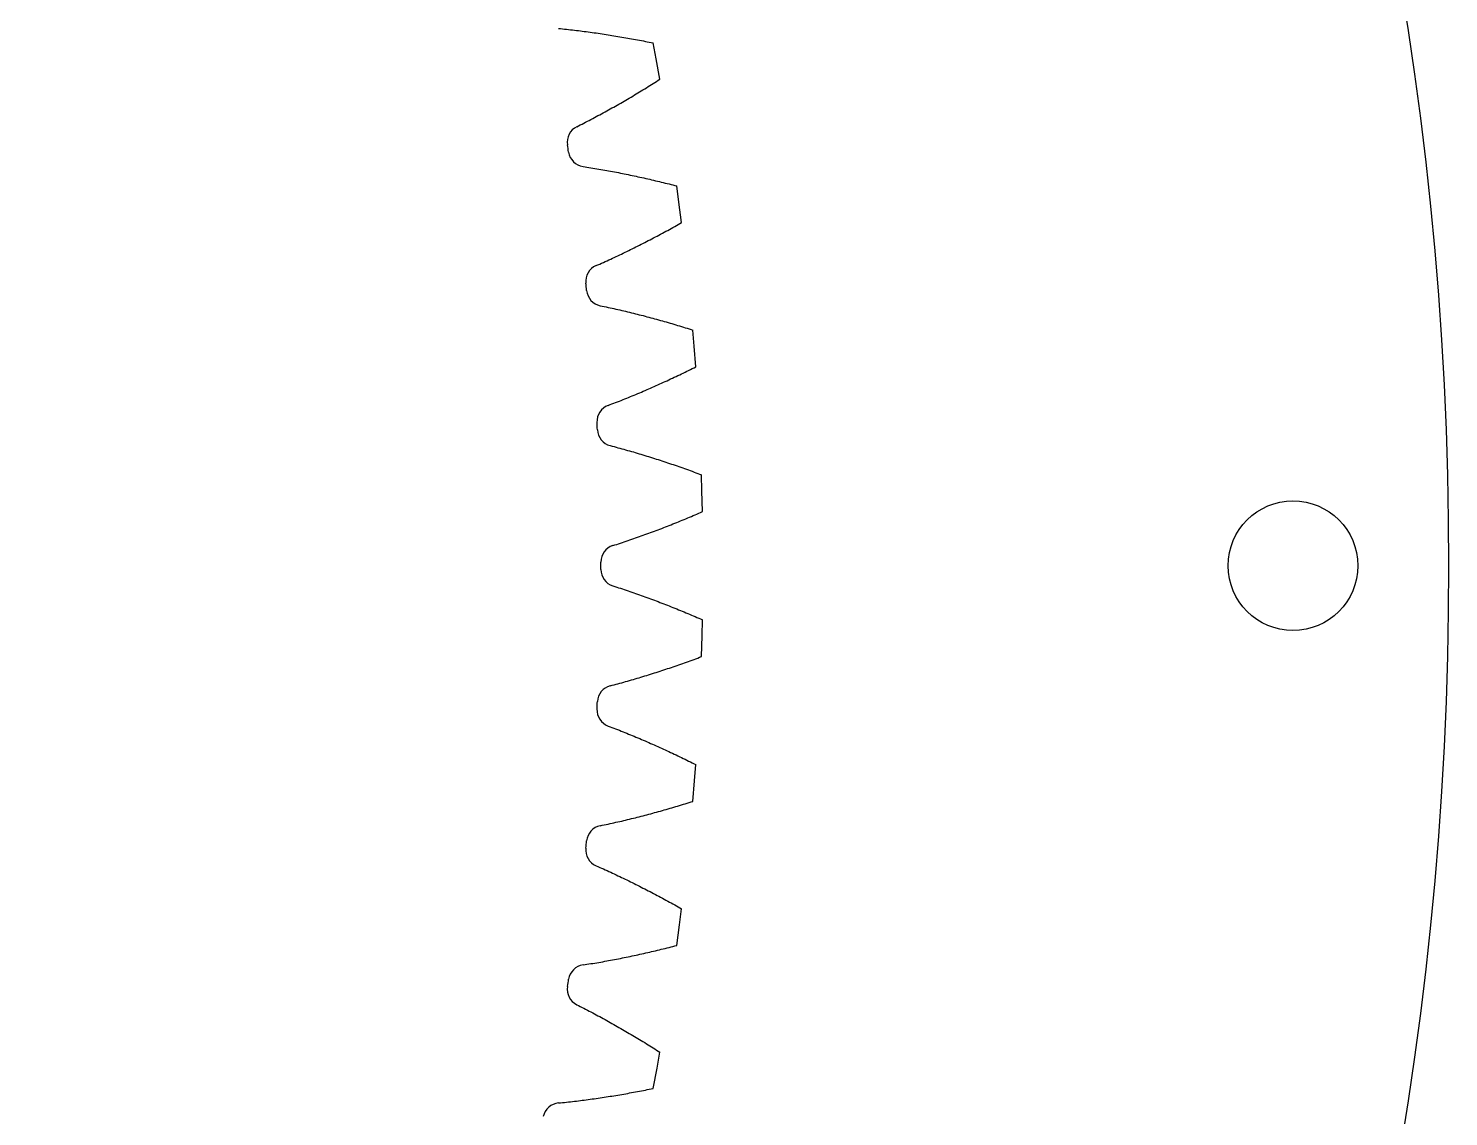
# Model space of a CAD drawing. Header units: inches. Extents: x -337 to 409, y -412 to 336.
# Drawn here: x -121.1 to -66.3, y 179.6 to 221.5 of the extents above; entities that cross this region are included whole.
import ezdxf

# ---------------------------------------------------------------- set-up
doc = ezdxf.new("R2010")
doc.units = ezdxf.units.IN
doc.header["$MEASUREMENT"] = 0

msp = doc.modelspace()

# ---------------------------------------------------------------- linework, layer by layer
at = {"color": 7, "linetype": 'Continuous'}
for p, q in [((-100.656, 221.523), (-100.58, 221.515)), ((-100.58, 221.515), (-100.503, 221.507)), ((-100.503, 221.507), (-100.427, 221.499)), ((-100.427, 221.499), (-100.35, 221.491)), ((-100.35, 221.491), (-100.274, 221.483)), ((-100.274, 221.483), (-100.197, 221.474)), ((-100.197, 221.474), (-100.121, 221.465)), ((-100.121, 221.465), (-100.044, 221.457)), ((-100.044, 221.457), (-99.968, 221.447)), ((-99.968, 221.447), (-99.891, 221.438)), ((-99.891, 221.438), (-99.815, 221.429)), ((-99.815, 221.429), (-99.739, 221.419)), ((-99.739, 221.419), (-99.662, 221.409)), ((-99.662, 221.409), (-99.586, 221.399)), ((-99.586, 221.399), (-99.51, 221.389)), ((-99.51, 221.389), (-99.434, 221.379)), ((-99.434, 221.379), (-99.357, 221.368)), ((-99.357, 221.368), (-99.281, 221.357)), ((-99.281, 221.357), (-99.205, 221.347)), ((-99.205, 221.347), (-99.129, 221.335)), ((-99.129, 221.335), (-99.053, 221.324)), ((-99.053, 221.324), (-98.977, 221.313)), ((-98.977, 221.313), (-98.9, 221.301)), ((-98.9, 221.301), (-98.824, 221.29)), ((-98.824, 221.29), (-98.748, 221.278)), ((-98.748, 221.278), (-98.672, 221.266)), ((-98.672, 221.266), (-98.596, 221.254)), ((-98.596, 221.254), (-98.52, 221.241)), ((-98.52, 221.241), (-98.444, 221.229)), ((-98.444, 221.229), (-98.368, 221.216)), ((-98.368, 221.216), (-98.293, 221.203)), ((-98.293, 221.203), (-98.217, 221.19)), ((-98.217, 221.19), (-98.141, 221.177)), ((-98.141, 221.177), (-98.065, 221.164)), ((-98.065, 221.164), (-97.989, 221.151)), ((-97.989, 221.151), (-97.914, 221.137)), ((-97.914, 221.137), (-97.838, 221.123)), ((-97.838, 221.123), (-97.762, 221.109)), ((-97.762, 221.109), (-97.686, 221.095)), ((-97.686, 221.095), (-97.611, 221.081)), ((-97.611, 221.081), (-97.535, 221.067)), ((-97.535, 221.067), (-97.46, 221.053)), ((-97.46, 221.053), (-97.384, 221.038)), ((-97.384, 221.038), (-97.309, 221.023)), ((-97.309, 221.023), (-97.233, 221.008)), ((-97.233, 221.008), (-97.158, 220.993)), ((-97.158, 220.993), (-97.082, 220.978)), ((-97.082, 220.978), (-97.007, 220.963)), ((-97.597, 219.036), (-97.532, 219.076)), ((-97.532, 219.076), (-97.466, 219.116)), ((-97.466, 219.116), (-97.4, 219.156)), ((-97.4, 219.156), (-97.335, 219.196)), ((-97.335, 219.196), (-97.269, 219.236)), ((-97.269, 219.236), (-97.204, 219.277)), ((-97.204, 219.277), (-97.138, 219.317)), ((-97.138, 219.317), (-97.073, 219.358)), ((-97.073, 219.358), (-97.008, 219.399)), ((-97.008, 219.399), (-96.942, 219.44)), ((-96.942, 219.44), (-96.877, 219.481)), ((-96.877, 219.481), (-96.812, 219.523)), ((-96.812, 219.523), (-96.748, 219.564)), ((-98.528, 218.493), (-98.461, 218.531)), ((-98.461, 218.531), (-98.394, 218.569)), ((-98.394, 218.569), (-98.327, 218.607)), ((-98.327, 218.607), (-98.26, 218.645)), ((-98.26, 218.645), (-98.194, 218.684)), ((-98.194, 218.684), (-98.127, 218.722)), ((-98.127, 218.722), (-98.061, 218.761)), ((-98.061, 218.761), (-97.994, 218.8)), ((-97.994, 218.8), (-97.928, 218.839)), ((-97.928, 218.839), (-97.862, 218.878)), ((-97.862, 218.878), (-97.796, 218.917)), ((-97.796, 218.917), (-97.729, 218.957)), ((-97.729, 218.957), (-97.663, 218.996)), ((-97.663, 218.996), (-97.597, 219.036)), ((-99.543, 217.943), (-99.474, 217.978)), ((-99.474, 217.978), (-99.406, 218.014)), ((-99.406, 218.014), (-99.338, 218.05)), ((-99.338, 218.05), (-99.27, 218.086)), ((-99.27, 218.086), (-99.202, 218.122)), ((-99.202, 218.122), (-99.135, 218.159)), ((-99.135, 218.159), (-99.067, 218.195)), ((-99.067, 218.195), (-98.999, 218.232)), ((-98.999, 218.232), (-98.931, 218.269)), ((-98.931, 218.269), (-98.864, 218.306)), ((-98.864, 218.306), (-98.797, 218.343)), ((-98.797, 218.343), (-98.729, 218.38)), ((-98.729, 218.38), (-98.662, 218.417)), ((-98.662, 218.417), (-98.595, 218.455)), ((-98.595, 218.455), (-98.528, 218.493)), ((-99.954, 217.733), (-99.885, 217.768)), ((-99.885, 217.768), (-99.817, 217.802)), ((-99.817, 217.802), (-99.748, 217.837)), ((-99.748, 217.837), (-99.68, 217.872)), ((-99.68, 217.872), (-99.611, 217.907)), ((-99.611, 217.907), (-99.543, 217.943)), ((-99.711, 216.199), (-99.635, 216.187)), ((-99.635, 216.187), (-99.559, 216.175)), ((-99.559, 216.175), (-99.483, 216.163)), ((-99.483, 216.163), (-99.407, 216.151)), ((-99.407, 216.151), (-99.331, 216.139)), ((-99.331, 216.139), (-99.255, 216.126)), ((-99.255, 216.126), (-99.179, 216.114)), ((-99.179, 216.114), (-99.103, 216.101)), ((-99.103, 216.101), (-99.027, 216.088)), ((-99.027, 216.088), (-98.952, 216.075)), ((-98.952, 216.075), (-98.876, 216.061)), ((-98.876, 216.061), (-98.8, 216.047)), ((-98.8, 216.047), (-98.724, 216.034)), ((-98.724, 216.034), (-98.649, 216.02)), ((-98.649, 216.02), (-98.573, 216.005)), ((-98.573, 216.005), (-98.498, 215.991)), ((-98.498, 215.991), (-98.422, 215.977)), ((-98.422, 215.977), (-98.346, 215.962)), ((-98.346, 215.962), (-98.271, 215.947)), ((-98.271, 215.947), (-98.195, 215.932)), ((-98.195, 215.932), (-98.12, 215.917)), ((-98.12, 215.917), (-98.044, 215.901)), ((-98.044, 215.901), (-97.969, 215.886)), ((-97.969, 215.886), (-97.894, 215.87)), ((-97.894, 215.87), (-97.818, 215.855)), ((-97.818, 215.855), (-97.743, 215.839)), ((-97.743, 215.839), (-97.668, 215.822)), ((-97.668, 215.822), (-97.593, 215.806)), ((-97.593, 215.806), (-97.517, 215.79)), ((-97.517, 215.79), (-97.442, 215.773)), ((-97.442, 215.773), (-97.367, 215.756)), ((-97.367, 215.756), (-97.292, 215.739)), ((-97.292, 215.739), (-97.217, 215.722)), ((-97.217, 215.722), (-97.142, 215.705)), ((-97.142, 215.705), (-97.067, 215.688)), ((-97.067, 215.688), (-96.992, 215.67)), ((-96.992, 215.67), (-96.917, 215.653)), ((-96.917, 215.653), (-96.842, 215.635)), ((-96.842, 215.635), (-96.768, 215.617)), ((-96.768, 215.617), (-96.693, 215.599)), ((-96.693, 215.599), (-96.618, 215.581)), ((-96.618, 215.581), (-96.543, 215.562)), ((-96.543, 215.562), (-96.469, 215.543)), ((-96.469, 215.543), (-96.394, 215.525)), ((-96.394, 215.525), (-96.319, 215.506)), ((-96.319, 215.506), (-96.245, 215.487)), ((-96.245, 215.487), (-96.17, 215.468)), ((-96.17, 215.468), (-96.096, 215.448)), ((-96.786, 213.556), (-96.719, 213.592)), ((-96.719, 213.592), (-96.651, 213.628)), ((-96.651, 213.628), (-96.583, 213.665)), ((-96.583, 213.665), (-96.515, 213.702)), ((-96.515, 213.702), (-96.448, 213.738)), ((-96.448, 213.738), (-96.38, 213.775)), ((-96.38, 213.775), (-96.313, 213.813)), ((-96.313, 213.813), (-96.246, 213.85)), ((-96.246, 213.85), (-96.178, 213.887)), ((-96.178, 213.887), (-96.111, 213.925)), ((-96.111, 213.925), (-96.044, 213.962)), ((-96.044, 213.962), (-95.977, 214)), ((-95.977, 214), (-95.91, 214.038)), ((-97.882, 212.994), (-97.813, 213.028)), ((-97.813, 213.028), (-97.744, 213.062)), ((-97.744, 213.062), (-97.675, 213.096)), ((-97.675, 213.096), (-97.606, 213.131)), ((-97.606, 213.131), (-97.538, 213.165)), ((-97.538, 213.165), (-97.469, 213.2)), ((-97.469, 213.2), (-97.4, 213.235)), ((-97.4, 213.235), (-97.332, 213.27)), ((-97.332, 213.27), (-97.263, 213.305)), ((-97.263, 213.305), (-97.195, 213.341)), ((-97.195, 213.341), (-97.127, 213.376)), ((-97.127, 213.376), (-97.059, 213.412)), ((-97.059, 213.412), (-96.99, 213.447)), ((-96.99, 213.447), (-96.922, 213.483)), ((-96.922, 213.483), (-96.854, 213.519)), ((-96.854, 213.519), (-96.786, 213.556)), ((-99.067, 212.44), (-98.997, 212.471)), ((-98.997, 212.471), (-98.927, 212.502)), ((-98.927, 212.502), (-98.856, 212.534)), ((-98.856, 212.534), (-98.786, 212.566)), ((-98.786, 212.566), (-98.716, 212.597)), ((-98.716, 212.597), (-98.646, 212.63)), ((-98.646, 212.63), (-98.576, 212.662)), ((-98.576, 212.662), (-98.507, 212.694)), ((-98.507, 212.694), (-98.437, 212.727)), ((-98.437, 212.727), (-98.367, 212.76)), ((-98.367, 212.76), (-98.298, 212.793)), ((-98.298, 212.793), (-98.228, 212.826)), ((-98.228, 212.826), (-98.159, 212.859)), ((-98.159, 212.859), (-98.09, 212.892)), ((-98.09, 212.892), (-98.02, 212.926)), ((-98.02, 212.926), (-97.951, 212.96)), ((-97.951, 212.96), (-97.882, 212.994)), ((-99.208, 212.378), (-99.138, 212.409)), ((-99.138, 212.409), (-99.067, 212.44)), ((-99.046, 210.833), (-98.97, 210.817)), ((-98.97, 210.817), (-98.895, 210.802)), ((-98.895, 210.802), (-98.82, 210.786)), ((-98.82, 210.786), (-98.744, 210.769)), ((-98.744, 210.769), (-98.669, 210.753)), ((-98.669, 210.753), (-98.594, 210.737)), ((-98.594, 210.737), (-98.519, 210.72)), ((-98.519, 210.72), (-98.444, 210.703)), ((-98.444, 210.703), (-98.369, 210.686)), ((-98.369, 210.686), (-98.294, 210.669)), ((-98.294, 210.669), (-98.219, 210.651)), ((-98.219, 210.651), (-98.144, 210.634)), ((-98.144, 210.634), (-98.069, 210.616)), ((-98.069, 210.616), (-97.994, 210.598)), ((-97.994, 210.598), (-97.919, 210.58)), ((-97.919, 210.58), (-97.845, 210.562)), ((-97.845, 210.562), (-97.77, 210.543)), ((-97.77, 210.543), (-97.695, 210.525)), ((-97.695, 210.525), (-97.621, 210.506)), ((-97.621, 210.506), (-97.546, 210.487)), ((-97.546, 210.487), (-97.471, 210.468)), ((-97.471, 210.468), (-97.397, 210.449)), ((-97.397, 210.449), (-97.322, 210.429)), ((-97.322, 210.429), (-97.248, 210.41)), ((-97.248, 210.41), (-97.174, 210.39)), ((-97.174, 210.39), (-97.099, 210.37)), ((-97.099, 210.37), (-97.025, 210.35)), ((-97.025, 210.35), (-96.951, 210.33)), ((-96.951, 210.33), (-96.876, 210.31)), ((-96.876, 210.31), (-96.802, 210.289)), ((-96.802, 210.289), (-96.728, 210.268)), ((-96.728, 210.268), (-96.654, 210.248)), ((-96.654, 210.248), (-96.58, 210.226)), ((-96.58, 210.226), (-96.506, 210.205)), ((-96.506, 210.205), (-96.432, 210.184)), ((-96.432, 210.184), (-96.358, 210.163)), ((-96.358, 210.163), (-96.284, 210.141)), ((-96.284, 210.141), (-96.21, 210.119)), ((-96.21, 210.119), (-96.137, 210.098)), ((-96.137, 210.098), (-96.063, 210.076)), ((-96.063, 210.076), (-95.989, 210.054)), ((-95.989, 210.054), (-95.915, 210.031)), ((-95.915, 210.031), (-95.842, 210.009)), ((-95.842, 210.009), (-95.768, 209.986)), ((-95.768, 209.986), (-95.695, 209.963)), ((-95.695, 209.963), (-95.621, 209.94)), ((-95.621, 209.94), (-95.548, 209.917)), ((-95.548, 209.917), (-95.475, 209.894)), ((-96.194, 208.073), (-96.124, 208.106)), ((-96.124, 208.106), (-96.055, 208.139)), ((-96.055, 208.139), (-95.985, 208.172)), ((-95.985, 208.172), (-95.916, 208.205)), ((-95.916, 208.205), (-95.846, 208.238)), ((-95.846, 208.238), (-95.777, 208.272)), ((-95.777, 208.272), (-95.708, 208.306)), ((-95.708, 208.306), (-95.639, 208.34)), ((-95.639, 208.34), (-95.57, 208.374)), ((-95.57, 208.374), (-95.501, 208.408)), ((-95.501, 208.408), (-95.432, 208.442)), ((-95.432, 208.442), (-95.363, 208.476)), ((-97.387, 207.536), (-97.316, 207.567)), ((-97.316, 207.567), (-97.245, 207.597)), ((-97.245, 207.597), (-97.175, 207.628)), ((-97.175, 207.628), (-97.104, 207.659)), ((-97.104, 207.659), (-97.034, 207.69)), ((-97.034, 207.69), (-96.963, 207.721)), ((-96.963, 207.721), (-96.893, 207.752)), ((-96.893, 207.752), (-96.823, 207.784)), ((-96.823, 207.784), (-96.753, 207.815)), ((-96.753, 207.815), (-96.683, 207.847)), ((-96.683, 207.847), (-96.613, 207.879)), ((-96.613, 207.879), (-96.543, 207.911)), ((-96.543, 207.911), (-96.473, 207.943)), ((-96.473, 207.943), (-96.403, 207.975)), ((-96.403, 207.975), (-96.333, 208.008)), ((-96.333, 208.008), (-96.263, 208.04)), ((-96.263, 208.04), (-96.194, 208.073)), ((-98.743, 206.99), (-98.671, 207.018)), ((-98.671, 207.018), (-98.599, 207.045)), ((-98.599, 207.045), (-98.527, 207.073)), ((-98.527, 207.073), (-98.456, 207.1)), ((-98.456, 207.1), (-98.384, 207.128)), ((-98.384, 207.128), (-98.312, 207.156)), ((-98.312, 207.156), (-98.241, 207.184)), ((-98.241, 207.184), (-98.169, 207.213)), ((-98.169, 207.213), (-98.098, 207.241)), ((-98.098, 207.241), (-98.026, 207.27)), ((-98.026, 207.27), (-97.955, 207.299)), ((-97.955, 207.299), (-97.884, 207.328)), ((-97.884, 207.328), (-97.812, 207.357)), ((-97.812, 207.357), (-97.741, 207.387)), ((-97.741, 207.387), (-97.67, 207.416)), ((-97.67, 207.416), (-97.599, 207.446)), ((-97.599, 207.446), (-97.528, 207.476)), ((-97.528, 207.476), (-97.458, 207.506)), ((-97.458, 207.506), (-97.387, 207.536)), ((-98.662, 205.44), (-98.588, 205.42)), ((-98.588, 205.42), (-98.513, 205.4)), ((-98.513, 205.4), (-98.439, 205.38)), ((-98.439, 205.38), (-98.364, 205.36)), ((-98.364, 205.36), (-98.29, 205.34)), ((-98.29, 205.34), (-98.216, 205.32)), ((-98.216, 205.32), (-98.142, 205.299)), ((-98.142, 205.299), (-98.068, 205.278)), ((-98.068, 205.278), (-97.994, 205.257)), ((-97.994, 205.257), (-97.92, 205.236)), ((-97.92, 205.236), (-97.846, 205.215)), ((-97.846, 205.215), (-97.772, 205.194)), ((-97.772, 205.194), (-97.698, 205.172)), ((-97.698, 205.172), (-97.624, 205.15)), ((-97.624, 205.15), (-97.55, 205.128)), ((-97.55, 205.128), (-97.477, 205.106)), ((-97.477, 205.106), (-97.403, 205.084)), ((-97.403, 205.084), (-97.329, 205.061)), ((-97.329, 205.061), (-97.256, 205.038)), ((-97.256, 205.038), (-97.182, 205.016)), ((-97.182, 205.016), (-97.109, 204.993)), ((-97.109, 204.993), (-97.036, 204.97)), ((-97.036, 204.97), (-96.962, 204.946)), ((-96.962, 204.946), (-96.889, 204.923)), ((-96.889, 204.923), (-96.816, 204.899)), ((-96.816, 204.899), (-96.743, 204.875)), ((-96.743, 204.875), (-96.669, 204.851)), ((-96.669, 204.851), (-96.596, 204.827)), ((-96.596, 204.827), (-96.523, 204.803)), ((-96.523, 204.803), (-96.45, 204.779)), ((-96.45, 204.779), (-96.377, 204.754)), ((-96.377, 204.754), (-96.304, 204.73)), ((-96.304, 204.73), (-96.231, 204.705)), ((-96.231, 204.705), (-96.159, 204.68)), ((-96.159, 204.68), (-96.086, 204.655)), ((-96.086, 204.655), (-96.013, 204.63)), ((-96.013, 204.63), (-95.941, 204.604)), ((-95.941, 204.604), (-95.868, 204.579)), ((-95.868, 204.579), (-95.795, 204.553)), ((-95.795, 204.553), (-95.723, 204.527)), ((-95.723, 204.527), (-95.65, 204.501)), ((-95.65, 204.501), (-95.578, 204.475)), ((-95.578, 204.475), (-95.506, 204.449)), ((-95.506, 204.449), (-95.433, 204.422)), ((-95.433, 204.422), (-95.361, 204.396)), ((-95.361, 204.396), (-95.289, 204.369)), ((-95.289, 204.369), (-95.217, 204.342)), ((-95.217, 204.342), (-95.145, 204.315)), ((-95.816, 202.592), (-95.745, 202.622)), ((-95.745, 202.622), (-95.674, 202.651)), ((-95.674, 202.651), (-95.603, 202.681)), ((-95.603, 202.681), (-95.532, 202.711)), ((-95.532, 202.711), (-95.461, 202.741)), ((-95.461, 202.741), (-95.39, 202.771)), ((-95.39, 202.771), (-95.32, 202.802)), ((-95.32, 202.802), (-95.249, 202.832)), ((-95.249, 202.832), (-95.178, 202.863)), ((-95.178, 202.863), (-95.108, 202.893)), ((-97.178, 202.061), (-97.106, 202.087)), ((-97.106, 202.087), (-97.034, 202.114)), ((-97.034, 202.114), (-96.962, 202.141)), ((-96.962, 202.141), (-96.889, 202.168)), ((-96.889, 202.168), (-96.817, 202.195)), ((-96.817, 202.195), (-96.746, 202.223)), ((-96.746, 202.223), (-96.674, 202.25)), ((-96.674, 202.25), (-96.602, 202.278)), ((-96.602, 202.278), (-96.53, 202.306)), ((-96.53, 202.306), (-96.459, 202.334)), ((-96.459, 202.334), (-96.387, 202.362)), ((-96.387, 202.362), (-96.315, 202.39)), ((-96.315, 202.39), (-96.244, 202.419)), ((-96.244, 202.419), (-96.172, 202.447)), ((-96.172, 202.447), (-96.101, 202.476)), ((-96.101, 202.476), (-96.03, 202.505)), ((-96.03, 202.505), (-95.958, 202.534)), ((-95.958, 202.534), (-95.887, 202.563)), ((-95.887, 202.563), (-95.816, 202.592)), ((-98.561, 201.587), (-98.488, 201.61)), ((-98.488, 201.61), (-98.414, 201.633)), ((-98.414, 201.633), (-98.341, 201.657)), ((-98.341, 201.657), (-98.268, 201.681)), ((-98.268, 201.681), (-98.195, 201.705)), ((-98.195, 201.705), (-98.122, 201.729)), ((-98.122, 201.729), (-98.049, 201.754)), ((-98.049, 201.754), (-97.976, 201.779)), ((-97.976, 201.779), (-97.903, 201.803)), ((-97.903, 201.803), (-97.83, 201.828)), ((-97.83, 201.828), (-97.758, 201.853)), ((-97.758, 201.853), (-97.685, 201.879)), ((-97.685, 201.879), (-97.612, 201.904)), ((-97.612, 201.904), (-97.54, 201.93)), ((-97.54, 201.93), (-97.467, 201.956)), ((-97.467, 201.956), (-97.395, 201.982)), ((-97.395, 201.982), (-97.323, 202.008)), ((-97.323, 202.008), (-97.25, 202.034)), ((-97.25, 202.034), (-97.178, 202.061)), ((-98.561, 200.033), (-98.488, 200.01)), ((-98.488, 200.01), (-98.414, 199.986)), ((-98.414, 199.986), (-98.341, 199.963)), ((-98.341, 199.963), (-98.268, 199.939)), ((-98.268, 199.939), (-98.195, 199.915)), ((-98.195, 199.915), (-98.122, 199.891)), ((-98.122, 199.891), (-98.049, 199.866)), ((-98.049, 199.866), (-97.976, 199.841)), ((-97.976, 199.841), (-97.903, 199.817)), ((-97.903, 199.817), (-97.83, 199.792)), ((-97.83, 199.792), (-97.758, 199.767)), ((-97.758, 199.767), (-97.685, 199.741)), ((-97.685, 199.741), (-97.612, 199.716)), ((-97.612, 199.716), (-97.54, 199.69)), ((-97.54, 199.69), (-97.467, 199.664)), ((-97.467, 199.664), (-97.395, 199.638)), ((-97.395, 199.638), (-97.323, 199.612)), ((-97.323, 199.612), (-97.25, 199.586)), ((-97.25, 199.586), (-97.178, 199.559)), ((-97.178, 199.559), (-97.106, 199.533)), ((-97.106, 199.533), (-97.034, 199.506)), ((-97.034, 199.506), (-96.962, 199.479)), ((-96.962, 199.479), (-96.889, 199.452)), ((-96.889, 199.452), (-96.817, 199.425)), ((-96.817, 199.425), (-96.746, 199.397)), ((-96.746, 199.397), (-96.674, 199.37)), ((-96.674, 199.37), (-96.602, 199.342)), ((-96.602, 199.342), (-96.53, 199.314)), ((-96.53, 199.314), (-96.459, 199.286)), ((-96.459, 199.286), (-96.387, 199.258)), ((-96.387, 199.258), (-96.315, 199.23)), ((-96.315, 199.23), (-96.244, 199.201)), ((-96.244, 199.201), (-96.172, 199.173)), ((-96.172, 199.173), (-96.101, 199.144)), ((-96.101, 199.144), (-96.03, 199.115)), ((-96.03, 199.115), (-95.958, 199.086)), ((-95.958, 199.086), (-95.887, 199.057)), ((-95.887, 199.057), (-95.816, 199.028)), ((-95.816, 199.028), (-95.745, 198.998)), ((-95.745, 198.998), (-95.674, 198.968)), ((-95.674, 198.968), (-95.603, 198.939)), ((-95.603, 198.939), (-95.532, 198.909)), ((-95.532, 198.909), (-95.461, 198.879)), ((-95.461, 198.879), (-95.39, 198.849)), ((-95.39, 198.849), (-95.32, 198.818)), ((-95.32, 198.818), (-95.249, 198.788)), ((-95.249, 198.788), (-95.178, 198.757)), ((-95.178, 198.757), (-95.108, 198.727)), ((-95.65, 197.119), (-95.578, 197.145)), ((-95.578, 197.145), (-95.506, 197.171)), ((-95.506, 197.171), (-95.433, 197.197)), ((-95.433, 197.197), (-95.361, 197.224)), ((-95.361, 197.224), (-95.289, 197.251)), ((-95.289, 197.251), (-95.217, 197.278)), ((-95.217, 197.278), (-95.145, 197.305)), ((-97.256, 196.581), (-97.182, 196.604)), ((-97.182, 196.604), (-97.109, 196.627)), ((-97.109, 196.627), (-97.036, 196.65)), ((-97.036, 196.65), (-96.962, 196.674)), ((-96.962, 196.674), (-96.889, 196.697)), ((-96.889, 196.697), (-96.816, 196.721)), ((-96.816, 196.721), (-96.743, 196.744)), ((-96.743, 196.744), (-96.669, 196.768)), ((-96.669, 196.768), (-96.596, 196.792)), ((-96.596, 196.792), (-96.523, 196.817)), ((-96.523, 196.817), (-96.45, 196.841)), ((-96.45, 196.841), (-96.377, 196.866)), ((-96.377, 196.866), (-96.304, 196.89)), ((-96.304, 196.89), (-96.231, 196.915)), ((-96.231, 196.915), (-96.159, 196.94)), ((-96.159, 196.94), (-96.086, 196.965)), ((-96.086, 196.965), (-96.013, 196.99)), ((-96.013, 196.99), (-95.941, 197.016)), ((-95.941, 197.016), (-95.868, 197.041)), ((-95.868, 197.041), (-95.795, 197.067)), ((-95.795, 197.067), (-95.723, 197.093)), ((-95.723, 197.093), (-95.65, 197.119)), ((-98.662, 196.18), (-98.588, 196.2)), ((-98.588, 196.2), (-98.513, 196.22)), ((-98.513, 196.22), (-98.439, 196.239)), ((-98.439, 196.239), (-98.364, 196.26)), ((-98.364, 196.26), (-98.29, 196.28)), ((-98.29, 196.28), (-98.216, 196.3)), ((-98.216, 196.3), (-98.142, 196.321)), ((-98.142, 196.321), (-98.068, 196.341)), ((-98.068, 196.341), (-97.994, 196.362)), ((-97.994, 196.362), (-97.92, 196.383)), ((-97.92, 196.383), (-97.846, 196.405)), ((-97.846, 196.405), (-97.772, 196.426)), ((-97.772, 196.426), (-97.698, 196.448)), ((-97.698, 196.448), (-97.624, 196.47)), ((-97.624, 196.47), (-97.55, 196.492)), ((-97.55, 196.492), (-97.477, 196.514)), ((-97.477, 196.514), (-97.403, 196.536)), ((-97.403, 196.536), (-97.329, 196.559)), ((-97.329, 196.559), (-97.256, 196.581)), ((-98.743, 194.629), (-98.671, 194.602)), ((-98.671, 194.602), (-98.599, 194.575)), ((-98.599, 194.575), (-98.527, 194.547)), ((-98.527, 194.547), (-98.456, 194.52)), ((-98.456, 194.52), (-98.384, 194.492)), ((-98.384, 194.492), (-98.312, 194.464)), ((-98.312, 194.464), (-98.241, 194.435)), ((-98.241, 194.435), (-98.169, 194.407)), ((-98.169, 194.407), (-98.098, 194.379)), ((-98.098, 194.379), (-98.026, 194.35)), ((-98.026, 194.35), (-97.955, 194.321)), ((-97.955, 194.321), (-97.884, 194.292)), ((-97.884, 194.292), (-97.812, 194.262)), ((-97.812, 194.262), (-97.741, 194.233)), ((-97.741, 194.233), (-97.67, 194.203)), ((-97.67, 194.203), (-97.599, 194.174)), ((-97.599, 194.174), (-97.528, 194.144)), ((-97.528, 194.144), (-97.458, 194.114)), ((-97.458, 194.114), (-97.387, 194.084)), ((-97.387, 194.084), (-97.316, 194.053)), ((-97.316, 194.053), (-97.245, 194.023)), ((-97.245, 194.023), (-97.175, 193.992)), ((-97.175, 193.992), (-97.104, 193.961)), ((-97.104, 193.961), (-97.034, 193.93)), ((-97.034, 193.93), (-96.963, 193.899)), ((-96.963, 193.899), (-96.893, 193.868)), ((-96.893, 193.868), (-96.823, 193.836)), ((-96.823, 193.836), (-96.753, 193.805)), ((-96.753, 193.805), (-96.683, 193.773)), ((-96.683, 193.773), (-96.613, 193.741)), ((-96.613, 193.741), (-96.543, 193.709)), ((-96.543, 193.709), (-96.473, 193.677)), ((-96.473, 193.677), (-96.403, 193.645)), ((-96.403, 193.645), (-96.333, 193.612)), ((-96.333, 193.612), (-96.263, 193.58)), ((-96.263, 193.58), (-96.194, 193.547)), ((-96.194, 193.547), (-96.124, 193.514)), ((-96.124, 193.514), (-96.055, 193.481)), ((-96.055, 193.481), (-95.985, 193.448)), ((-95.985, 193.448), (-95.916, 193.415)), ((-95.916, 193.415), (-95.846, 193.381)), ((-95.846, 193.381), (-95.777, 193.348)), ((-95.777, 193.348), (-95.708, 193.314)), ((-95.708, 193.314), (-95.639, 193.28)), ((-95.639, 193.28), (-95.57, 193.246)), ((-95.57, 193.246), (-95.501, 193.212)), ((-95.501, 193.212), (-95.432, 193.178)), ((-95.432, 193.178), (-95.363, 193.144)), ((-95.695, 191.656), (-95.621, 191.679)), ((-95.621, 191.679), (-95.548, 191.702)), ((-95.548, 191.702), (-95.475, 191.726)), ((-97.695, 191.095), (-97.621, 191.114)), ((-97.621, 191.114), (-97.546, 191.133)), ((-97.546, 191.133), (-97.471, 191.152)), ((-97.471, 191.152), (-97.397, 191.171)), ((-97.397, 191.171), (-97.322, 191.191)), ((-97.322, 191.191), (-97.248, 191.21)), ((-97.248, 191.21), (-97.174, 191.23)), ((-97.174, 191.23), (-97.099, 191.25)), ((-97.099, 191.25), (-97.025, 191.27)), ((-97.025, 191.27), (-96.951, 191.29)), ((-96.951, 191.29), (-96.876, 191.31)), ((-96.876, 191.31), (-96.802, 191.331)), ((-96.802, 191.331), (-96.728, 191.352)), ((-96.728, 191.352), (-96.654, 191.372)), ((-96.654, 191.372), (-96.58, 191.393)), ((-96.58, 191.393), (-96.506, 191.415)), ((-96.506, 191.415), (-96.432, 191.436)), ((-96.432, 191.436), (-96.358, 191.457)), ((-96.358, 191.457), (-96.284, 191.479)), ((-96.284, 191.479), (-96.21, 191.5)), ((-96.21, 191.5), (-96.137, 191.522)), ((-96.137, 191.522), (-96.063, 191.544)), ((-96.063, 191.544), (-95.989, 191.566)), ((-95.989, 191.566), (-95.915, 191.589)), ((-95.915, 191.589), (-95.842, 191.611)), ((-95.842, 191.611), (-95.768, 191.634)), ((-95.768, 191.634), (-95.695, 191.656)), ((-99.046, 190.787), (-98.97, 190.803)), ((-98.97, 190.803), (-98.895, 190.818)), ((-98.895, 190.818), (-98.82, 190.834)), ((-98.82, 190.834), (-98.744, 190.85)), ((-98.744, 190.85), (-98.669, 190.867)), ((-98.669, 190.867), (-98.594, 190.883)), ((-98.594, 190.883), (-98.519, 190.9)), ((-98.519, 190.9), (-98.444, 190.917)), ((-98.444, 190.917), (-98.369, 190.934)), ((-98.369, 190.934), (-98.294, 190.951)), ((-98.294, 190.951), (-98.219, 190.968)), ((-98.219, 190.968), (-98.144, 190.986)), ((-98.144, 190.986), (-98.069, 191.004)), ((-98.069, 191.004), (-97.994, 191.022)), ((-97.994, 191.022), (-97.919, 191.04)), ((-97.919, 191.04), (-97.845, 191.058)), ((-97.845, 191.058), (-97.77, 191.077)), ((-97.77, 191.077), (-97.695, 191.095)), ((-99.208, 189.242), (-99.138, 189.211)), ((-99.138, 189.211), (-99.067, 189.18)), ((-99.067, 189.18), (-98.997, 189.149)), ((-98.997, 189.149), (-98.927, 189.118)), ((-98.927, 189.118), (-98.856, 189.086)), ((-98.856, 189.086), (-98.786, 189.054)), ((-98.786, 189.054), (-98.716, 189.022)), ((-98.716, 189.022), (-98.646, 188.99)), ((-98.646, 188.99), (-98.576, 188.958)), ((-98.576, 188.958), (-98.507, 188.926)), ((-98.507, 188.926), (-98.437, 188.893)), ((-98.437, 188.893), (-98.367, 188.86)), ((-98.367, 188.86), (-98.298, 188.827)), ((-98.298, 188.827), (-98.228, 188.794)), ((-98.228, 188.794), (-98.159, 188.761)), ((-98.159, 188.761), (-98.09, 188.727)), ((-98.09, 188.727), (-98.02, 188.694)), ((-98.02, 188.694), (-97.951, 188.66)), ((-97.951, 188.66), (-97.882, 188.626)), ((-97.882, 188.626), (-97.813, 188.592)), ((-97.813, 188.592), (-97.744, 188.558)), ((-97.744, 188.558), (-97.675, 188.524)), ((-97.675, 188.524), (-97.606, 188.489)), ((-97.606, 188.489), (-97.538, 188.455)), ((-97.538, 188.455), (-97.469, 188.42)), ((-97.469, 188.42), (-97.4, 188.385)), ((-97.4, 188.385), (-97.332, 188.35)), ((-97.332, 188.35), (-97.263, 188.315)), ((-97.263, 188.315), (-97.195, 188.279)), ((-97.195, 188.279), (-97.127, 188.244)), ((-97.127, 188.244), (-97.059, 188.208)), ((-97.059, 188.208), (-96.99, 188.172)), ((-96.99, 188.172), (-96.922, 188.137)), ((-96.922, 188.137), (-96.854, 188.101)), ((-96.854, 188.101), (-96.786, 188.064)), ((-96.786, 188.064), (-96.719, 188.028)), ((-96.719, 188.028), (-96.651, 187.992)), ((-96.651, 187.992), (-96.583, 187.955)), ((-96.583, 187.955), (-96.515, 187.918)), ((-96.515, 187.918), (-96.448, 187.881)), ((-96.448, 187.881), (-96.38, 187.844)), ((-96.38, 187.844), (-96.313, 187.807)), ((-96.313, 187.807), (-96.246, 187.77)), ((-96.246, 187.77), (-96.178, 187.733)), ((-96.178, 187.733), (-96.111, 187.695)), ((-96.111, 187.695), (-96.044, 187.657)), ((-96.044, 187.657), (-95.977, 187.62)), ((-95.977, 187.62), (-95.91, 187.582)), ((-98.498, 185.629), (-98.422, 185.643)), ((-98.422, 185.643), (-98.346, 185.658)), ((-98.346, 185.658), (-98.271, 185.673)), ((-98.271, 185.673), (-98.195, 185.688)), ((-98.195, 185.688), (-98.12, 185.703)), ((-98.12, 185.703), (-98.044, 185.718)), ((-98.044, 185.718), (-97.969, 185.734)), ((-97.969, 185.734), (-97.894, 185.75)), ((-97.894, 185.75), (-97.818, 185.765)), ((-97.818, 185.765), (-97.743, 185.781)), ((-97.743, 185.781), (-97.668, 185.798)), ((-97.668, 185.798), (-97.593, 185.814)), ((-97.593, 185.814), (-97.517, 185.83)), ((-97.517, 185.83), (-97.442, 185.847)), ((-97.442, 185.847), (-97.367, 185.864)), ((-97.367, 185.864), (-97.292, 185.881)), ((-97.292, 185.881), (-97.217, 185.898)), ((-97.217, 185.898), (-97.142, 185.915)), ((-97.142, 185.915), (-97.067, 185.932)), ((-97.067, 185.932), (-96.992, 185.95)), ((-96.992, 185.95), (-96.917, 185.967)), ((-96.917, 185.967), (-96.842, 185.985)), ((-96.842, 185.985), (-96.768, 186.003)), ((-96.768, 186.003), (-96.693, 186.021)), ((-96.693, 186.021), (-96.618, 186.039)), ((-96.618, 186.039), (-96.543, 186.058)), ((-96.543, 186.058), (-96.469, 186.076)), ((-96.469, 186.076), (-96.394, 186.095)), ((-96.394, 186.095), (-96.319, 186.114)), ((-96.319, 186.114), (-96.245, 186.133)), ((-96.245, 186.133), (-96.17, 186.152)), ((-96.17, 186.152), (-96.096, 186.171)), ((-99.711, 185.421), (-99.635, 185.433)), ((-99.635, 185.433), (-99.559, 185.444)), ((-99.559, 185.444), (-99.483, 185.456)), ((-99.483, 185.456), (-99.407, 185.469)), ((-99.407, 185.469), (-99.331, 185.481)), ((-99.331, 185.481), (-99.255, 185.493)), ((-99.255, 185.493), (-99.179, 185.506)), ((-99.179, 185.506), (-99.103, 185.519)), ((-99.103, 185.519), (-99.027, 185.532)), ((-99.027, 185.532), (-98.952, 185.545)), ((-98.952, 185.545), (-98.876, 185.559)), ((-98.876, 185.559), (-98.8, 185.572)), ((-98.8, 185.572), (-98.724, 185.586)), ((-98.724, 185.586), (-98.649, 185.6)), ((-98.649, 185.6), (-98.573, 185.614)), ((-98.573, 185.614), (-98.498, 185.629)), ((-99.954, 183.887), (-99.885, 183.852)), ((-99.885, 183.852), (-99.817, 183.818)), ((-99.817, 183.818), (-99.748, 183.783)), ((-99.748, 183.783), (-99.68, 183.748)), ((-99.68, 183.748), (-99.611, 183.713)), ((-99.611, 183.713), (-99.543, 183.677)), ((-99.543, 183.677), (-99.474, 183.642)), ((-99.474, 183.642), (-99.406, 183.606)), ((-99.406, 183.606), (-99.338, 183.57)), ((-99.338, 183.57), (-99.27, 183.534)), ((-99.27, 183.534), (-99.202, 183.498)), ((-99.202, 183.498), (-99.135, 183.461)), ((-99.135, 183.461), (-99.067, 183.425)), ((-99.067, 183.425), (-98.999, 183.388)), ((-98.999, 183.388), (-98.931, 183.351)), ((-98.931, 183.351), (-98.864, 183.314)), ((-98.864, 183.314), (-98.797, 183.277)), ((-98.797, 183.277), (-98.729, 183.24)), ((-98.729, 183.24), (-98.662, 183.202)), ((-98.662, 183.202), (-98.595, 183.165)), ((-98.595, 183.165), (-98.528, 183.127)), ((-98.528, 183.127), (-98.461, 183.089)), ((-98.461, 183.089), (-98.394, 183.051)), ((-98.394, 183.051), (-98.327, 183.013)), ((-98.327, 183.013), (-98.26, 182.975)), ((-98.26, 182.975), (-98.194, 182.936)), ((-98.194, 182.936), (-98.127, 182.898)), ((-98.127, 182.898), (-98.061, 182.859)), ((-98.061, 182.859), (-97.994, 182.82)), ((-97.994, 182.82), (-97.928, 182.781)), ((-97.928, 182.781), (-97.862, 182.742)), ((-97.862, 182.742), (-97.796, 182.702)), ((-97.796, 182.702), (-97.729, 182.663)), ((-97.729, 182.663), (-97.663, 182.624)), ((-97.663, 182.624), (-97.597, 182.584)), ((-97.597, 182.584), (-97.532, 182.544)), ((-97.532, 182.544), (-97.466, 182.504)), ((-97.466, 182.504), (-97.4, 182.464)), ((-97.4, 182.464), (-97.335, 182.424)), ((-97.335, 182.424), (-97.269, 182.383)), ((-97.269, 182.383), (-97.204, 182.343)), ((-97.204, 182.343), (-97.138, 182.302)), ((-97.138, 182.302), (-97.073, 182.262)), ((-97.073, 182.262), (-97.008, 182.221)), ((-97.008, 182.221), (-96.942, 182.18)), ((-96.942, 182.18), (-96.877, 182.139)), ((-96.877, 182.139), (-96.812, 182.097)), ((-96.812, 182.097), (-96.748, 182.056)), ((-100.121, 180.155), (-100.044, 180.163)), ((-100.044, 180.163), (-99.968, 180.173)), ((-99.968, 180.173), (-99.891, 180.182)), ((-99.891, 180.182), (-99.815, 180.191)), ((-99.815, 180.191), (-99.739, 180.201)), ((-99.739, 180.201), (-99.662, 180.211)), ((-99.662, 180.211), (-99.586, 180.221)), ((-99.586, 180.221), (-99.51, 180.231)), ((-99.51, 180.231), (-99.434, 180.241)), ((-99.434, 180.241), (-99.357, 180.252)), ((-99.357, 180.252), (-99.281, 180.263)), ((-99.281, 180.263), (-99.205, 180.273)), ((-99.205, 180.273), (-99.129, 180.285)), ((-99.129, 180.285), (-99.053, 180.296)), ((-99.053, 180.296), (-98.977, 180.307)), ((-98.977, 180.307), (-98.9, 180.319)), ((-98.9, 180.319), (-98.824, 180.33)), ((-98.824, 180.33), (-98.748, 180.342)), ((-98.748, 180.342), (-98.672, 180.354)), ((-98.672, 180.354), (-98.596, 180.366)), ((-98.596, 180.366), (-98.52, 180.379)), ((-98.52, 180.379), (-98.444, 180.391)), ((-98.444, 180.391), (-98.368, 180.404)), ((-98.368, 180.404), (-98.293, 180.417)), ((-98.293, 180.417), (-98.217, 180.43)), ((-98.217, 180.43), (-98.141, 180.443)), ((-98.141, 180.443), (-98.065, 180.456)), ((-98.065, 180.456), (-97.989, 180.469)), ((-97.989, 180.469), (-97.914, 180.483)), ((-97.914, 180.483), (-97.838, 180.497)), ((-97.838, 180.497), (-97.762, 180.511)), ((-97.762, 180.511), (-97.686, 180.524)), ((-97.686, 180.524), (-97.611, 180.539)), ((-97.611, 180.539), (-97.535, 180.553)), ((-97.535, 180.553), (-97.46, 180.567)), ((-97.46, 180.567), (-97.384, 180.582)), ((-97.384, 180.582), (-97.309, 180.597)), ((-97.309, 180.597), (-97.233, 180.612)), ((-97.233, 180.612), (-97.158, 180.627)), ((-97.158, 180.627), (-97.082, 180.642)), ((-97.082, 180.642), (-97.007, 180.657)), ((-100.656, 180.097), (-100.58, 180.105)), ((-100.58, 180.105), (-100.503, 180.113)), ((-100.503, 180.113), (-100.427, 180.121)), ((-100.427, 180.121), (-100.35, 180.129)), ((-100.35, 180.129), (-100.274, 180.137)), ((-100.274, 180.137), (-100.197, 180.146)), ((-100.197, 180.146), (-100.121, 180.155))]:
    msp.add_line(p, q, dxfattribs=at)
at = {"color": 7, "linetype": 'Continuous', "flags": 128}
for points in [[(-96.747, 219.564), (-96.89, 220.347), (-97.007, 220.963)], [(-100.291, 216.893), (-100.303, 216.972), (-100.313, 217.033)], [(-100.269, 216.753), (-100.281, 216.832), (-100.291, 216.893)], [(-95.91, 214.038), (-96.012, 214.828), (-96.096, 215.448)], [(-99.588, 211.557), (-99.596, 211.636), (-99.603, 211.698)], [(-99.573, 211.416), (-99.581, 211.495), (-99.588, 211.557)], [(-95.363, 208.476), (-95.423, 209.271), (-95.475, 209.894)], [(-99.166, 206.191), (-99.17, 206.27), (-99.173, 206.332)], [(-99.158, 206.049), (-99.162, 206.128), (-99.166, 206.191)], [(-95.108, 202.893), (-95.126, 203.69), (-95.145, 204.315)], [(-99.025, 200.81), (-99.025, 200.889), (-99.025, 200.952)], [(-99.025, 200.668), (-99.025, 200.748), (-99.025, 200.81)], [(-95.145, 197.305), (-95.122, 198.101), (-95.108, 198.727)], [(-99.166, 195.429), (-99.162, 195.508), (-99.158, 195.571)], [(-99.173, 195.287), (-99.169, 195.367), (-99.166, 195.429)], [(-95.474, 191.726), (-95.41, 192.52), (-95.363, 193.144)], [(-99.603, 189.922), (-99.595, 190.001), (-99.588, 190.063)], [(-99.588, 190.063), (-99.58, 190.142), (-99.573, 190.204)], [(-96.096, 186.171), (-95.989, 186.961), (-95.91, 187.582)], [(-100.313, 184.587), (-100.3, 184.665), (-100.291, 184.726)], [(-100.291, 184.726), (-100.278, 184.805), (-100.269, 184.867)], [(-97.007, 180.657), (-96.859, 181.44), (-96.748, 182.056)]]:
    msp.add_lwpolyline(points, dxfattribs=at)
at = {"color": 7, "linetype": 'Continuous'}
for centre, start, end in [((-99.656, 217.138), 116.596, 189.0785), ((-99.612, 216.856), 188.9076, 261.4007), ((-98.942, 211.768), 113.5995, 186.0904), ((-98.912, 211.484), 185.9151, 258.4023), ((-98.51, 206.368), 110.5752, 183.0963), ((-98.494, 206.083), 182.9098, 255.4136), ((-98.36, 200.953), 107.5759, 180.094), ((-98.36, 200.667), 179.9036, 252.4206), ((-98.494, 195.537), 104.5857, 177.0895), ((-98.51, 195.252), 176.9045, 249.4155), ((-98.912, 190.136), 101.5912, 174.0829), ((-98.942, 189.852), 173.9044, 246.3972), ((-99.612, 184.764), 98.5985, 171.0903), ((-99.656, 184.482), 170.9178, 243.3948), ((-100.592, 179.436), 95.585, 168.0882)]:
    msp.add_arc(centre, 0.665, start, end, dxfattribs=at)
for centre, major_axis in [((-201.837, 200.81), (-135.5, 0)), ((-72.337, 200.81), (0, 2.5))]:
    msp.add_ellipse(centre, major_axis=major_axis, ratio=1, dxfattribs=at)

doc.saveas('drawing.dxf')
